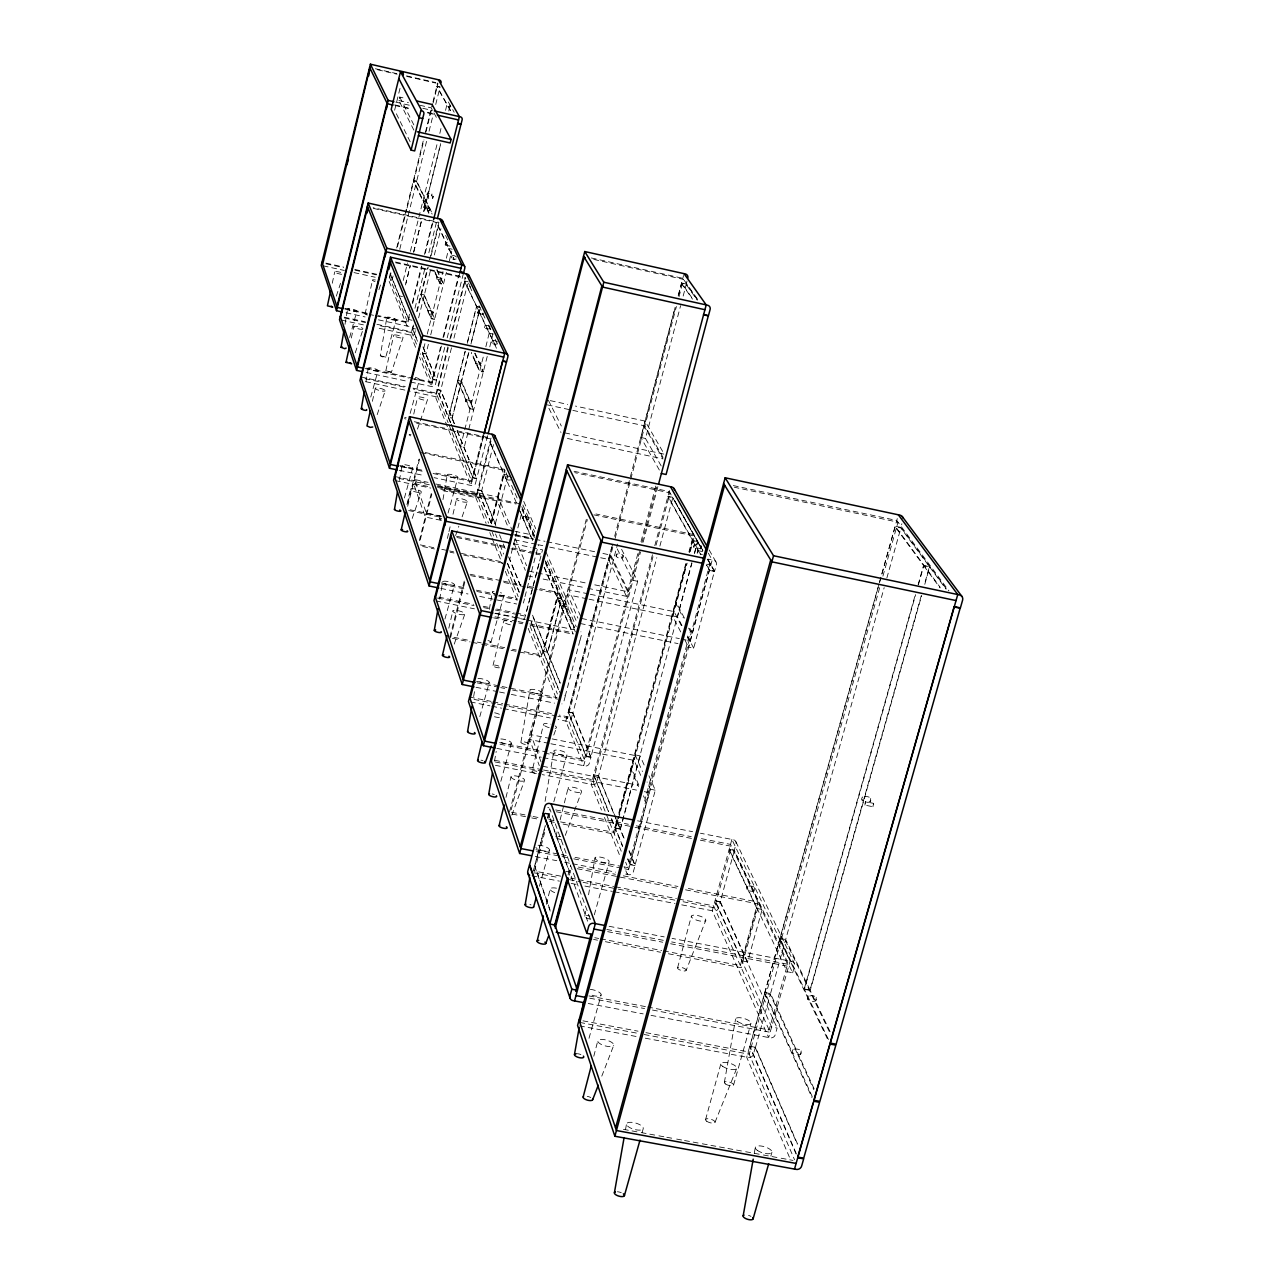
<?xml version="1.0" encoding="UTF-8"?>
<svg xmlns="http://www.w3.org/2000/svg" width="1284" height="1284" viewBox="0 0 1284 1284"><rect width="100%" height="100%" fill="white"/><g stroke="black" fill="none" stroke-linecap="round" stroke-linejoin="round"><path stroke-width="0.75" stroke-dasharray="5 3.75" d="M423.864 207.398L424.298 205.665L428.84 206.676L428.728 207.783L423.913 207.494L424.33 205.681M344.995 324.354L347.611 309.059M391.379 372.296L385.826 370.771L391.379 372.296L403.032 337.74A4.847 1.011 14 0 0 396.724 335.076A4.847 1.011 14 0 0 395.376 336.552A4.847 1.011 14 0 0 403.032 337.74M365.924 381.813L368.251 368.331M396.018 319.86A4.767 0.979 14 0 1 388.49 318.689A4.767 0.979 14 0 1 389.822 317.276A4.767 0.979 14 0 1 396.018 319.86L385.778 357.113L382.568 356.872L380.273 355.748L386.821 317.597M399.436 480.457L402.085 465.081M441.536 520.1A3.306 0.819 14.2 0 1 439.626 518.848L440.332 514.916M442.98 499.572L447.297 474.631M439.674 599.179L442.707 581.684M473.636 696.602L474.647 690.792M489.332 609.386L492.366 591.924M494.517 761.139L496.202 751.397M520.935 742.104L530.019 689.973M545.074 801.344L553.885 750.835M584.798 916.182L586.162 908.414M588.553 894.788L595.022 857.824M701.385 547.08L700.695 548.83L693.601 546.904L694.323 544.512L701.401 546.182M625.501 1129.695L626.544 1123.789M724.369 1082.38L735.604 1018.918M754.254 1153.289L755.297 1147.414M385.778 357.113L380.273 355.748M367.288 315.062L365.089 314.018L367.513 313.954M332.267 283.234L334.691 271.951M351.334 338.013L353.838 326.521M365.089 314.018L372.52 279.992A4.59 0.915 14 0 1 375.393 279.96M372.392 401.314L375.297 388.153M385.826 370.771L393.723 335.172M413.753 414.09L417.557 397.221M406.948 504.612L410.463 489.108M448.517 533.566L447.169 539.36A3.354 0.851 14.3 0 1 447.859 539.119M448.967 531.64L450.748 523.92M452.995 514.258L456.59 498.802M448.806 628.197L452.867 610.863M493.04 665.433L503.633 621.279A6.195 1.669 14.6 0 1 511.947 621.938M506.008 797.348L511.08 776.579M394.621 110.215L400.335 87.039M413.849 130.117L398.891 100.489L399.741 97.086L405.439 98.386M536.343 773.658A3.996 1.204 14.9 0 1 532.009 771.219L543.613 724.128A6.693 1.942 14.8 0 1 550.884 724.16M409.323 317.004L407.06 326.072L388.683 280.201L390.898 271.245M396.692 247.956L423.656 139.266M425.389 132.445L432.515 103.731M432.997 101.805L437.619 82.978M389.758 277.809L391.203 271.983M397.462 246.721L406.627 209.822M407.108 207.88L423.977 139.892M425.919 132.124L432.66 104.935M433.141 102.993L437.956 83.572M393.097 275.964L392.423 278.644A2.375 2.311 -20.9 0 1 389.566 280.393L388.683 280.201M399.757 249.289L416.578 181.574L413.384 180.851L428.808 213.369M431.424 211.812L416.706 181.044L426.689 140.839M429.065 131.257L433.35 114.035M435.725 104.453L440.011 87.232L436.801 86.493L450.861 111.499M403.208 280.506L407.493 262.947M410.382 251.327L422.918 200.962L426.256 201.813L423.832 211.491M423.11 200.545L437.379 142.893M439.834 133.408L441.198 127.533M445.564 110.376L446.928 104.518L450.219 105.272L448.838 111.13M405.439 284.968L410.27 265.595L405.985 283.154M413.657 252.049L421.858 219.131M423.784 211.378L426.192 201.7M423.062 200.432L426.384 201.267L440.669 143.631M448.79 111.034L450.219 105.272M413.705 252.178L421.906 219.243M426.384 201.267L440.717 143.744M409.484 314.275L407.558 321.995L378.17 315.591M412.373 302.687L421.537 266.013M424.426 254.425L432.628 221.618M412.613 303.666L421.874 266.767M425.245 253.253L432.981 222.148L436.319 222.902L428.07 255.885M414.973 308.272L425.164 267.521M412.95 326.056L410.687 335.124L415.839 347.964M416.642 311.514L427.54 267.923M429.562 259.866L438.903 222.325L373.163 207.703M413.769 324.964L411.843 332.652L377.175 325.109M417.139 311.498L428.198 267.281M431.087 255.741L438.775 224.989M415.358 330.662L414.652 333.471A2.504 2.424 -21.4 0 1 411.618 335.333L376.052 327.597M418.6 317.854L424.218 295.448L420.847 294.71L431.119 318.753L434.57 319.507L424.218 295.448M424.346 294.903L420.975 294.164L431.263 318.191L434.714 318.946L424.346 294.903L430.91 268.661M434.345 254.97L440.942 228.632M444.762 347.418L436.56 379.952L433.045 379.181L422.516 353.212L424.956 343.518M427.283 334.033L442.964 271.55M446.367 258.212L448.758 248.454L452.225 249.224M422.516 353.212L425.967 353.951L428.391 344.256M430.734 334.787L446.415 272.32M449.336 260.925L451.743 251.15M555.892 836.783L557.77 829.255M560.129 819.85L568.138 787.894M546.342 904.321L550.226 888.865A7.543 2.456 15.1 0 1 556.518 888.191M440.572 347.145L431.761 382.102L414.539 378.395M443.012 337.435L458.677 275.274M441.439 346.07L431.263 386.452L419.499 357.129M443.638 337.098L460.041 272.048M423.142 347.483L436.528 380.305L435.42 384.719A2.632 2.536 -21.7 0 1 432.243 386.661L410.19 381.926M447.185 337.853L463.572 272.818M407.766 503.248L418.873 459.239M407.67 506.313L419.756 458.42M447.891 346.857L435.34 396.628L470.923 485.432L483.635 435.677M449.882 339.297L465.402 277.44M448.276 347.739L436.576 394.06L413.368 389.068M450.7 338.093L465.322 280.201M451.503 347.787L439.529 394.878A2.664 2.568 -21.7 0 1 436.319 396.836L412.132 391.636M453.942 338.141L467.585 284.085M465.177 351.174L448.453 417.22L452.161 418.167L461.389 381.797L457.73 381.011L448.517 417.38M467.649 341.448L476.508 306.475L480.168 307.293L470.811 344.192M468.837 352.378L461.534 381.204L473.732 409.5L469.976 408.697L457.874 380.417L465.177 351.591M467.28 343.293L476.573 306.635L480.232 307.438M419.322 540.66L431.857 491.194M420.221 539.97L431.793 494.26M452.096 418.006L468.837 351.96M470.939 344.096L479.751 309.364M460.41 446.752L483.907 354.4M485.866 346.696L489.22 333.07L492.976 333.904L489.621 347.515M487.23 356.438L464.15 447.538L460.346 446.575M483.185 434.65L471.437 480.601L432.692 472.432M487.631 435.677L476.717 478.338L472.881 477.536L483.779 434.843M457.168 430.91L476.685 478.739L475.449 483.538A2.873 2.745 -22.1 0 1 471.982 485.657L434.088 477.664M491.002 438.085L475.786 497.566L486.106 523.358M490.969 441.054L477.199 494.886L437.988 486.62M491.066 522.957L477.712 489.99L481.596 490.809L480.36 495.656A2.905 2.777 -22.2 0 1 476.862 497.791L440.524 490.151M481.725 490.584L477.841 489.766L491.323 523.086L495.319 523.92L481.725 490.584L493.875 443.124M464.23 581.09L450.01 636.511L469.543 640.491M450.491 637.907L465.225 580.529M490.905 522.684L504.612 469.35L424.699 452.401M491.323 523.086L503.858 474.358L489.99 442.29M491.371 523.84L505.093 470.458M495.319 523.92L507.854 475.208M524.498 598.826L523.583 602.324A3.162 3.001 -22.5 0 1 523.278 603.063M524.995 596.627L538.365 545.202M526.777 610.606L539.312 562.472M544.159 567.496L557.24 597.702L543.325 651.437L560.097 692.846M545.379 561.285L561.654 598.617L547.626 652.095L532.555 615.18M593.786 1056.234L597.83 1040.698M560.225 682.96L547.722 652.336L561.75 598.842L557.336 597.927L573.001 634.119M509.539 811.873L587.125 516.184M511.16 809.803L587.334 519.587M579.903 640.491L565.361 695.559L560.819 694.644M565.313 696.056L563.837 701.674A3.419 3.21 -22.7 0 1 561.894 703.921M580.047 640.234L581.54 634.585A3.419 3.226 -24 0 0 580.914 631.792M611.746 547.161L565.827 721.11L583.706 765.697L640.539 551.895M614.651 536.279L675.127 307.406M678.193 295.769L683.537 275.514M621.616 549.311L637.667 581.315L590.913 756.982L586.178 756.035L568.314 711.978L612.917 543.164M659.35 470.04L640.844 437.475L675.432 306.555M678.482 294.999L681.531 283.443L686.218 284.486L697.26 300.183M612.773 547.369L567.624 718.221L557.866 716.263M615.132 538.445L676.427 306.475M678.979 296.797L683.586 279.398L592.004 259.031M543.164 757.608L585.023 765.954A3.563 3.338 -22.9 0 0 589.308 763.338L590.865 757.496L586.13 756.549L568.17 712.219L572.76 713.15L571.252 718.831A3.451 3.242 -22.8 0 1 567.095 721.367L558.026 719.538M590.913 756.982L572.905 712.909L617.556 544.127M661.18 465.915L645.499 438.47L680.616 305.656M683.168 296.042L686.218 284.486M697.372 299.798L686.25 284.005L687.036 281.036M543.164 813.318L548.38 814.345L547.369 818.133L549.761 808.76L590.431 919.617M534.497 870.905L545.459 829.48M548.445 818.165L550.451 810.637M587.719 588.297L626.496 596.338L638.469 551.285M641.021 541.655L655.851 485.85M639.528 551.51L584.252 759.486L548.862 752.408M641.872 542.715L656.927 486.074M643.123 542.201L658.05 486.01M652.465 554.736L591.17 784.331L601.506 810.076M654.792 545.684L669.478 490.568M568.074 875.014L570.594 865.56M593.096 781.41L653.492 554.865M656.076 545.186L670.007 492.912L574.734 472.656M569.326 875.142L571.332 867.583M608.456 811.649L593.641 775.087L598.424 776.034L596.851 781.94A3.611 3.371 -22.9 0 1 592.502 784.588L542.313 774.621M611.601 818.759L615.309 827.907L620.284 828.886L598.585 775.793L656.798 557.673M659.88 546.101L672.768 497.839L667.905 496.812L692.493 540.516L689.396 552.088M677.567 967.879L691.37 916.166M616.737 820.733L613.624 832.337L560.594 821.904M618.808 812.997L685.8 563.564M688.914 551.959L693.585 534.561L595.937 513.969M615.309 827.907L618.423 816.335M618.936 814.409L686.282 563.66M622.708 846.156L615.437 828.212L617.508 820.492M619.578 812.772L635.131 754.864L640.122 755.875L644.905 766.708M680.729 631.937L672.463 615.887L686.426 563.885M689.54 552.329L692.638 540.773L697.661 541.832L702.589 550.531M617.989 820.604L614.346 834.151L561.269 823.718M618.519 818.662L687.149 563.146M690.262 551.526L694.435 536.038L590.801 514.194M620.284 828.886L691.819 562.793M694.419 553.147L697.517 541.575L672.768 497.839M624.072 838.163L620.397 829.191L640.122 755.875M681.981 625.613L677.471 616.914L691.964 563.002M694.564 553.388L697.661 541.832M688.625 628.101L690.391 631.487L644.664 800.943L645.804 801.168L643.477 795.807M648.918 775.745L655.305 790.19L635.066 865.095L629.995 864.1L650.218 789.178L647.04 781.956M707.516 559.246L714.418 571.444L693.681 648.195L688.561 647.136L709.282 570.369L706.344 565.137M629.048 851.035L635.018 865.657L633.333 871.9A3.836 3.547 -23.1 0 1 628.711 874.709L623.398 873.666M706.569 564.928L709.474 570.064L714.61 571.155L716.36 564.703A3.9 3.675 -29.2 0 0 713.631 560.273L708.303 559.15M349.649 337.451L356.824 311.338A4.783 0.979 13.9 0 0 350.66 308.754A4.783 0.979 13.9 0 0 349.248 310.134A4.783 0.979 13.9 0 0 356.824 311.338M705.574 1119.568L720.886 1063.714M370.755 397.045L377.994 370.723A5.056 1.107 14 0 0 371.445 367.914A5.056 1.107 14 0 0 369.985 369.519A5.056 1.107 14 0 0 377.994 370.723M410.158 413.432L419.467 379.647A5.056 1.107 14.1 0 0 414.138 377.079M404.428 497.967L412.678 468.018A5.521 1.316 14.1 0 0 405.487 464.824A5.521 1.316 14.1 0 0 403.978 466.798A5.521 1.316 14.1 0 0 412.678 468.018M448.068 513.054L457.874 477.568A5.505 1.316 14.2 0 0 450.636 474.374A5.505 1.316 14.2 0 0 449.223 476.348A5.505 1.316 14.2 0 0 457.874 477.568M444.954 619.016L454.359 584.942M651.02 1015.355L770.191 1037.825A4.173 3.82 -24.8 0 0 775.231 1034.776L777.125 1028.035L771.62 1026.991L714.963 900.935L720.083 901.914L718.35 908.205A3.868 3.579 -24.7 0 1 713.679 911.046L676.989 903.936M747.561 961.973L720.26 901.673L734.255 850.923L729.135 849.928L756.838 908.462L742.264 960.962L747.561 961.973L762.15 909.489L734.255 850.923M734.288 850.361L729.168 849.35L787.124 971.731L792.645 972.774L734.288 850.361L736.037 844.021A3.884 3.595 -25.8 0 0 733.324 839.72L700.454 833.236M482.961 312.879L482.8 314.403L483.121 313.617M490.921 642.385L504.002 595.182A6.067 1.589 14.5 0 0 500.487 592.614M479.815 716.616L489.22 682.703M500.824 781.33L511.353 743.42M528.462 744.238A3.916 1.156 14.8 0 0 523.262 741.735A3.916 1.156 14.8 0 0 522.379 743.564A3.916 1.156 14.8 0 0 528.462 744.238L542.57 693.504A6.532 1.846 14.7 0 0 533.871 689.396A6.532 1.846 14.7 0 0 532.427 692.317A6.532 1.846 14.7 0 0 542.57 693.504M553.821 801.778L566.982 754.527A6.821 2.006 14.9 0 0 557.882 750.161A6.821 2.006 14.9 0 0 556.437 753.371A6.821 2.006 14.9 0 0 566.982 754.527M539.408 886.233L549.456 850.185M594.299 914.818L609.114 861.837A7.319 2.311 15.3 0 0 599.259 856.958A7.319 2.311 15.3 0 0 597.83 860.713A7.319 2.311 15.3 0 0 609.114 861.837M589.003 1038.307L601.121 994.988M878.994 584.027L746.694 1057.214L790.591 1159.917M879.524 582.101L897.275 518.592M796.192 1153.449L749.904 1046.251L764.67 993.415L770.288 994.474L813.847 1089.731M812.242 1096.6L764.927 992.516L779.789 939.342L785.407 940.434L829.769 1032.513M921.302 595.551L810.011 990.044L804.233 988.937L780.046 938.444L878.994 584.493M879.54 582.567L895.141 526.777L900.854 527.997L929.439 566.693L924.56 584.011M879.668 587.719L749.214 1054.228L640.876 1033.893M882.911 576.147L897.997 522.187L734.368 487.246M796.144 1154.123L749.696 1046.508L755.281 1047.551L753.371 1054.389A4.237 3.868 -24.2 0 1 748.251 1057.502L644.44 1038.034M797.38 1143.627L755.49 1047.311L770.288 994.474M814.104 1088.784L770.528 993.575L785.407 940.434M810.011 990.044L785.664 939.519L884.178 587.623M886.859 578.009L900.854 527.997M946.115 588.57L900.886 527.387L901.898 523.76M642.161 1132.44L643.236 1128.62A8.683 3.242 16 0 0 631.487 1122.312A8.683 3.242 16 0 0 629.93 1127.705A8.683 3.242 16 0 0 643.236 1128.62M733.581 1085.028L750.979 1023.316M792.645 972.774L794.539 966.001A4.189 3.852 -25.8 0 0 791.634 961.395L672.062 938.395M804.233 988.937L914.866 596.241M918.124 584.685L923.549 565.442L895.141 526.777M828.437 1039.478L804.41 989.322L915.636 594.62M918.349 584.99L923.774 565.746L929.664 566.982L946.083 589.196M830.074 1031.646L810.204 990.429L921.527 595.856M924.785 584.316L929.664 566.982M770.865 1156.017L771.941 1152.213M336.328 296.123L340.549 283.299M355.267 352.795L362.537 330.903M378.892 289.719L381.332 282.416A4.59 0.915 14 0 1 380.353 282.624M377.191 414.62L385.184 390.882A5.152 1.156 14 0 0 378.507 388.009A5.152 1.156 14 0 0 377.031 389.678A5.152 1.156 14 0 0 385.184 390.882M417.477 429.065L427.428 399.95A5.152 1.14 14.1 0 0 420.719 397.061A5.152 1.14 14.1 0 0 419.338 398.746A5.152 1.14 14.1 0 0 427.428 399.95M412.212 518.431L421.264 492.109A5.634 1.38 14.1 0 0 413.929 488.835A5.634 1.38 14.1 0 0 412.405 490.889A5.634 1.38 14.1 0 0 421.264 492.109M455.579 535.54L458.853 526.167M462.128 516.794L467.376 501.803A5.617 1.364 14.3 0 0 459.993 498.513A5.617 1.364 14.3 0 0 458.565 500.599A5.617 1.364 14.3 0 0 467.376 501.803M454.231 644.103L464.792 614.201A6.211 1.669 14.4 0 0 456.639 610.414A6.211 1.669 14.4 0 0 455.066 612.982A6.211 1.669 14.4 0 0 464.792 614.201M511.818 815.131L524.546 780.399A6.998 2.119 14.8 0 0 515.253 775.857A6.998 2.119 14.8 0 0 513.648 779.227A6.998 2.119 14.8 0 0 524.546 780.399M553.789 735.058L556.47 727.755M565.265 835.403L581.572 791.698A6.998 2.119 15 0 0 572.215 787.14A6.998 2.119 15 0 0 570.77 790.543A6.998 2.119 15 0 0 581.572 791.698M601.795 1076.136L613.752 1045.272A8.282 2.953 15.7 0 0 602.597 1039.414A8.282 2.953 15.7 0 0 601.008 1044.293A8.282 2.953 15.7 0 0 613.752 1045.272M686.186 970.335A4.478 1.509 15.9 0 0 680.087 967.237A4.478 1.509 15.9 0 0 679.364 969.741A4.478 1.509 15.9 0 0 686.186 970.335L705.815 920.291A7.511 2.424 15.8 0 0 695.559 915.187A7.511 2.424 15.8 0 0 694.403 919.232A7.511 2.424 15.8 0 0 705.815 920.291M429.899 209.035L425.405 207.992L425.02 209.18L429.562 210.833L429.979 209.019L429.562 210.833M433.157 196.291L432.74 198.105L433.157 196.291L427.026 194.703L427.46 192.953L432.002 193.98L431.617 195.81L432.002 193.98M715.028 1122.296L736.759 1068.272M465.867 401.587L466.22 399.677L465.755 401.732L470.891 402.839L471.324 400.752L470.891 402.839M511.562 477.6C504.516 472.624 502.638 481.564 511.096 479.847M427.123 194.751L427.508 193.065M428.23 197.046C429.899 191.765 424.843 201.395 432.708 198.089M428.84 206.676L428.455 208.506M445.676 243.174C444.633 248.55 444.986 239.001 450.379 244.201M437.074 277.151L436.721 279.029L441.455 280.056L441.857 278.837L437.122 277.103L436.769 278.981M456.574 257.057C450.78 252.113 448.822 261.101 456.173 259.015M451.406 257.907L451.808 256.03M433.366 311.996C425.148 306.86 428.021 317.469 433.27 313.168C433.815 311.017 432.692 312.847 432.965 313.906M490.151 326.73C483.619 322.075 481.853 330.373 489.718 328.816M480.89 362.987L480.505 365.025L480.938 362.939L475.802 361.831L475.353 363.147L480.505 365.025M471.212 400.897L466.22 399.677M505.623 478.643L506.073 476.476M522.893 518.592L523.326 516.296L522.829 518.624L528.559 519.827L529.04 517.5L528.559 519.827M559.663 600.27C556.662 603.769 565.971 606.401 565.891 602.501C565.746 599.451 558.604 598.681 559.23 602.742M565.859 601.506L565.329 604.01M561.638 608.118L562.007 605.663L561.557 608.135L567.688 609.402L568.218 606.899L567.688 609.402M616.657 553.966C613.463 557.641 623.318 560.434 623.238 556.309C622.981 553.083 615.582 552.313 616.192 556.566M623.173 555.282L622.644 557.914M693.825 547.321L694.403 544.577M697.212 553.372L697.79 550.595L697.052 553.34L702.364 554.495M425.02 209.822L425.405 207.992M746.79 889.186C747.962 888.335 747.224 884.243 746.582 887.918C752.408 896.938 761.412 884.564 747.304 886.201M864.918 805.084L865.48 801.746L864.79 805.1L872.911 806.737L873.714 805.212L873.601 803.367L865.48 801.746M873.601 803.367L872.911 806.737M441.857 278.147L441.455 280.056M428.23 312.879L428.631 310.953M478.146 311.242C477.006 316.458 478.194 307.518 481.532 311.98M484.566 327.693L484.999 325.606M497.47 341.913C490.793 337.403 489.06 345.476 497.036 344.032M491.804 342.892L492.302 340.902M475.369 363.918L475.85 361.96M701.289 545.973L700.695 548.83M409.323 434.586L410.992 434.602M862.736 796.931C858.21 800.446 869.364 804.715 870.729 800.718C872.494 795.711 861.628 794.86 861.949 800.189M870.729 798.455L870.054 801.81M754.543 887.613L753.933 890.598M808.278 995.983C803.928 1000.076 815.709 1003.895 816.399 999.417C817.106 994.619 807.042 994.185 807.604 999.321M816.319 997.524L815.629 1000.846M793.191 1049.445C788.874 1053.522 800.574 1057.326 801.296 1052.88C802.019 1048.065 791.955 1047.68 792.517 1052.768M801.216 1050.954L800.542 1054.276M404.685 417.348L406.193 417.669M623.43 1129.342L639.207 1132.231M641.181 1132.584L656.943 1135.473M658.917 1135.842L664.839 1136.918M666.813 1137.287L674.694 1138.731M676.668 1139.085L682.59 1140.176M684.549 1140.529L700.326 1143.418M702.3 1143.787L725.958 1148.121M727.932 1148.49L743.709 1151.379M745.683 1151.732L761.46 1154.621M763.418 1154.99L779.195 1157.879M781.17 1158.232L792.998 1160.399M579.822 1022.433L638.902 1033.524M579.533 1025.868L636.575 1036.557M588.907 995.919L645.708 1006.656M647.682 1007.025L769.116 1029.977L787.557 964.204L671.66 941.926M589.709 998.198L644.616 1008.566M652.465 1010.043L770.143 1032.272L713.615 905.846L678.337 899.009M588.265 1003.51L643.172 1013.879M749.904 1046.251L755.49 1047.311M582.968 1020.828L638.036 1031.18M645.9 1032.657L748.187 1051.853L794.539 1159.773M804.41 989.322L810.204 990.429M764.927 992.516L770.528 993.575M609.097 926.294L664.181 936.887M606.834 929.472L663.796 940.418M607.653 931.654L662.721 942.231M670.585 943.74L788.617 966.419L730.532 844.39L699.09 838.195M594.781 937.705L598.713 938.46M600.687 938.829L661.661 950.513M663.619 950.898L740.322 965.6L757.977 902.058L685.752 887.982M593.577 939.423L597.509 940.177M605.39 941.686L660.538 952.246M668.418 953.755L741.285 967.719L758.956 904.096L684.693 889.651M577.206 868.722L618.246 876.715M620.204 877.1L682.735 889.266M565.811 871.322L569.406 872.013L548.38 814.345M756.838 908.462L762.15 909.489M720.26 901.673L715.156 900.678L742.264 960.962M560.771 876.169L533.325 870.841L545.283 825.692L534.802 865.625L550.788 912.073M570.561 878.079L576.436 879.219M578.394 879.604L613.672 886.441M615.63 886.827L676.379 898.623M534 872.799L559.503 877.742M569.31 879.652L581.074 881.931M583.048 882.317L616.4 888.785M618.358 889.17L675.256 900.212M683.104 901.737L714.498 907.82L731.447 846.3L697.998 839.704M532.009 875.816L559.439 881.129M571.203 883.408L577.078 884.548M584.91 886.072L612.34 891.401M614.298 891.77L675.031 903.551M780.046 938.444L785.664 939.519M635.018 865.657L629.946 864.678L627.716 859.189M535.926 849.703L559.407 854.293M561.349 854.679L567.223 855.818M575.055 857.343L621.986 866.507M623.944 866.893L627.86 867.647L709.956 563.467L706.056 562.649M536.584 851.597L560.081 856.187M562.039 856.572L571.829 858.482M573.788 858.852L622.756 868.401M624.714 868.786L628.63 869.557L625.661 862.222M535.284 856.508L556.823 860.697M564.655 862.222L570.529 863.378M572.487 863.747L615.566 872.141M578.41 867.085L615.485 874.308M623.302 875.832L677.952 886.474M637.554 820.813L692.59 831.679M555.651 809.931L628.357 824.248M636.222 825.805L691.241 836.654M556.341 811.793L633.076 826.912M635.034 827.313L696.024 839.319M544.962 813.077L548.428 813.767L587.623 921.19M615.437 828.212L620.397 829.191M511.497 812.258L531.143 816.11M533.101 816.496L538.991 817.651M548.814 819.593L558.636 821.519M512.107 814.056L529.811 817.539M531.769 817.924L539.633 819.465M549.472 821.391L559.294 823.333M499.701 742.601L546.888 752.023M499.974 744.174L542.442 752.649M544.368 753.034L584.91 761.123L566.998 716.665L559.198 715.092M496.844 748.379L541.238 757.223M598.585 775.793L593.802 774.83L608.632 811.44M542.667 766.259L637.827 785.198M650.218 789.178L655.305 790.19M494.677 760.272L541.575 769.597M543.533 769.999L592.406 779.709L621.231 851.212M495.239 761.958L636.511 790.109M644.279 791.666L648.163 792.437L646.606 788.874M495.415 765.312L540.355 774.236M469.607 697.052L491.034 701.369M492.976 701.754L502.718 703.712M504.66 704.113L551.414 713.535M474.021 699.379L495.48 703.696M497.422 704.081L507.18 706.056M509.122 706.441L555.924 715.862M470.393 701.899L489.878 705.831M491.82 706.216L501.562 708.174M503.505 708.575L550.242 717.965M550.258 738.525L530.886 734.657L541.976 764.397M552.184 738.91L635.452 755.602M548.974 743.372L529.618 739.504L539.296 765.617M550.916 743.757L634.152 760.417L641.936 778.2M476.605 681.355L500.15 686.121M502.124 686.523L557.047 697.629M477.134 682.863L498.738 687.229M500.696 687.63L504.628 688.417M512.493 690.006L557.657 699.138M475.995 687.277L497.598 691.627M499.556 692.028L509.379 694.018M511.337 694.403L554.544 703.134M568.314 711.978L572.905 712.909M547.722 652.336L543.228 651.197L531.271 621.681M477.343 642.08L481.259 642.883M483.201 643.284L504.676 647.666M512.493 649.255L516.393 650.041M524.209 651.646L541.784 655.225L558.203 592.486L538.638 588.425M452.449 638.308L470.04 641.904M471.998 642.305L479.815 643.894M481.757 644.295L503.264 648.677M511.08 650.266L542.346 656.654L558.797 593.85L539.2 589.789M557.24 597.702L561.654 598.617M690.391 631.487L691.53 631.728L688.866 626.64M562.135 605.695L568.218 606.899M441.375 582.968L466.638 588.168M476.364 590.175L497.743 594.588M499.685 594.99L517.195 598.601M441.824 584.252L467.119 589.468M476.846 591.475L496.298 595.487M498.256 595.888L517.709 599.901M440.765 588.377L468.002 593.978M479.686 596.386L516.649 604.01M581.62 618.471L679.348 638.613M681.306 639.015L689.123 640.62L687.357 637.217M580.288 623.51L678 643.605M438.903 597.156L473.571 604.299M483.201 606.273L488.979 607.46M496.683 609.049L514.017 612.612M515.943 612.998L525.573 614.988M437.443 598.087L474.053 605.615M483.699 607.605L493.345 609.579M495.271 609.98L518.399 614.731M520.325 615.132L524.177 615.919M435.918 600.928L474.438 608.841M495.608 613.19L512.942 616.753M514.868 617.155L524.482 619.129L542.538 549.809L532.876 547.803M494.805 613.399L525.702 619.755M527.628 620.14L573.964 629.658M495.046 616.802L516.248 621.167M518.19 621.552L527.82 623.543M529.746 623.928L572.166 632.643M493.666 617.845L511.032 621.408M518.752 622.997L522.62 623.783M530.34 625.372L572.792 634.087M456.96 537.531L509.154 548.412M511.08 548.814L534.272 553.661M536.214 554.062L540.082 554.865M637.667 581.315L632.9 580.32L616.079 546.567M420.301 544.881L433.992 547.722M441.808 549.343L447.683 550.563M449.625 550.964L453.541 551.783M461.357 553.404L502.413 561.943M422.677 546.502L434.425 548.942M450.074 552.2L453.99 553.003M463.765 555.041L502.911 563.178M528.831 571.155L587.013 583.241M594.765 584.846L628.791 591.908L610.735 555.089L597.927 552.409M527.628 575.826L535.38 577.447M543.132 579.052L585.777 587.895M588.377 593.866L568.892 589.837L580.817 616.689M590.335 594.283L674.116 611.633L682.061 626.977M672.463 615.887L677.471 616.914M470.104 574.253L501.434 580.737M503.392 581.138L521.015 584.782M528.847 586.403L536.68 588.024M587.077 598.793L567.592 594.765L577.912 618.118M589.035 599.195L672.8 616.545M470.618 575.601L496.089 580.866M503.922 582.487L525.477 586.948M527.451 587.35L537.242 589.388M697.79 550.595L704.707 552.008M523.326 516.296L529.04 517.5M706.938 564.206L710.838 565.024L707.933 559.888M709.282 570.369L714.418 571.444M514.948 531.319L534.465 535.412M441.985 516.296L426.32 513.006L414.443 479.494L428.086 482.367M410.206 509.796L441.311 516.312M408.649 510.551L441.744 517.468M515.301 534.625L532.844 538.301M513.568 534.754L533.197 538.863M535.155 539.28L544.962 541.318M546.92 541.736L595.969 551.992M515.831 535.861L533.39 539.537M440.958 520.309L425.309 517.035L413.448 483.41L430.991 487.101M514.354 539.729L535.942 544.223M537.9 544.641L547.706 546.695M549.664 547.096L598.697 557.352M600.655 557.754L608.504 559.391L626.496 596.338M513.568 543.774L530.95 547.401M456.494 536.263L504.772 546.342M512.493 547.947L533.727 552.377M535.653 552.778L541.447 553.982M421.2 452.674L503.151 470.056M503.858 474.358L506.522 474.919M923.549 565.442L929.439 566.693M476.685 478.739L472.833 477.937L451.246 424.603M399.757 465.466L423.014 470.377M400.127 466.541L423.399 471.453M433.093 473.491L471.87 481.693L448.838 424.506M399.18 470.297L424.394 475.61M435.87 484.004L498.24 497.149L511.706 529.265M394.477 476.444L427.781 483.458M437.571 485.529L476.749 493.778L488.578 523.166M437.218 486.299L519.538 503.649M398.762 478.354L430.14 484.967M692.493 540.516L697.517 541.575M437.651 487.471L516.136 503.986M440.733 489.156L497.229 501.049L507.694 526.103M395.488 480.665L430.734 488.081M733.324 485.593L896.746 520.485L948.924 590.961M414.283 421.714L489.092 437.667M416.594 423.158L491.467 439.128M900.886 527.387L895.157 526.167L940.129 587.302M574.06 471.292L669.221 491.515L703.086 551.35M436.528 380.305L432.997 379.55L421.938 352.217M547.177 404.845L644.873 425.887L663.122 457.473M366.694 368.091L412.629 377.978M365.073 368.572L409.147 378.058M411.057 378.459L432.13 383.001L420.349 353.758M366.133 372.44L408.28 381.508M360.804 376.934L405.279 386.5M413.015 388.153L436.207 393.145L448.1 422.661M640.844 437.475L645.499 438.47M364.993 378.684L405.616 387.415M365.747 381.685L410.206 391.235M564.783 432.868L664.277 454.199L645.049 421.072L575.441 406.065M567.448 438.454L663.009 458.918L643.83 425.662M341.416 320.085L364.512 325.093M422.484 353.132L425.935 353.886M457.874 380.417L461.534 381.204M550.29 400.64L567.705 404.396M399.292 295.882L402.55 296.588M477.712 313.296L482.8 314.403M489.284 333.23L493.056 334.049M412.036 320.246L408.697 319.523L390.24 273.941M344.85 308.337L368.364 313.457M344.915 309.091L373.532 315.318M375.442 315.736L407.879 322.798L389.453 277.071M346.022 312.782L365.089 316.939M378.443 319.844L407.991 326.264A2.488 2.407 -21.3 0 0 410.992 324.435M415.807 329.057L412.437 328.319L417.461 340.725M344.16 317.18L365.33 321.786M376.87 324.29L411.522 331.834L417.412 346.455M344.433 317.999L365.619 322.605M395.456 262.016L463.46 277.007M395.793 262.835L465.803 278.259M468.098 281.758L464.519 280.955L496.796 348.462M325.863 263.108L343.197 266.911M354.769 269.447L377.897 274.535M326.104 263.83L343.47 267.634M355.042 270.186L376.26 274.84M323.167 265.82L344.353 270.475M353.999 272.593L375.201 277.232M591.33 257.956L682.799 278.307L698.287 300.296M686.25 284.005L681.579 282.978L692.606 298.739M445.243 245.067L449.978 246.127M416.706 181.044L413.512 180.322L428.952 212.823M373.451 208.425L437.314 222.63M398.891 100.489L408.392 102.656M419.804 105.24L431.199 107.84L436.897 118.385M395.857 102.158L409.339 105.224M422.805 108.289L432.435 110.472M394.718 104.871L410.094 108.37M427.411 112.302L433.173 113.618M395.039 105.513L410.431 109.012M427.749 112.96L435.453 114.709M375.426 68.742L396.804 73.637M406.53 75.868L435.677 82.529M377.673 69.769L397.109 74.231M406.835 76.446L436.014 83.123M440.043 86.911L436.833 86.172L452.016 113.169M406.001 419.033L404.492 418.616M410.8 435.902L409.066 434.907M923.774 565.746L940.081 587.928M681.531 283.443L692.509 299.14M709.137 549.953L715.958 561.894M708.319 553.163L712.203 559.968L627.314 874.436L624.361 867.085M702.942 550.547L672.8 497.325L667.953 496.298L700.775 554.624M707.805 559.134L714.61 571.155M448.357 101.998L454.167 112.254M692.638 540.773L700.47 554.704M684.436 618.166L676.459 602.918L675.352 602.694L683.313 617.941M687.373 636.029L693.681 648.195M684.982 640.186L688.561 647.136M399.741 97.086L413.833 124.869M548.364 400.223L561.333 425.999M548.894 408.296L560.964 432.451M396.371 113.762L410.318 142.075M609.707 554.865L627.732 591.699M445.564 235.405L448.068 240.59M470.666 287.552L468.066 282.159L464.503 281.373L496.796 348.927M488.722 325.077L491.274 330.373M469.655 286.284L472.223 291.596M479.028 305.752L484.983 318.143M488.385 325.221L490.937 330.534M495.207 339.393L497.759 344.69M735.876 841.694L794.379 963.498M779.789 939.342L828.164 1040.409M438.069 225.663L454.199 259.384M438.021 226L453.974 259.384M416.578 181.574L432.13 214.107M437.009 269.56L443.526 283.86L440.059 283.106L433.607 268.805M475.096 353.212L483.41 371.477L479.654 370.659L471.405 352.41M436.865 270.122L443.381 284.438L439.931 283.668L433.462 269.367M474.679 353.244L483.249 372.087L479.494 371.269L471.26 353.02M764.67 993.415L812.002 1097.611M720.083 901.914L777.125 1028.035M523.744 501.418L535.717 528.655M545.877 551.751L576.532 621.488M635.131 754.864L642.465 771.556M522.925 504.997L534.834 532.186M547.353 560.803L576.227 626.785M521.786 506.618L534.529 535.829M545.427 560.851L574.542 627.603M534.449 536.198L522.684 509.218L509.732 559.246L521.352 587.735M561.75 598.842L574.365 627.812M506.04 472.64L508.416 478.097M511.594 485.384L517.131 498.112M521.882 509.026L534.545 538.124M545.459 563.178L575.858 633.044M755.281 1047.551L797.316 1144.269M490.023 441.889L516.89 503.938M520.052 511.225L532.683 540.436M544.272 567.175L573.146 633.895M638.822 785.07L631.856 768.988L630.749 768.763L638.485 786.643M518.576 508.352L532.571 540.724M461.389 381.797L473.571 410.11L469.816 409.307L457.73 381.011M515.109 538.397L526.552 565.698M513.921 542.971L525.333 570.353M629.192 850.73L635.066 865.095M572.76 713.15L590.865 757.496M598.424 776.034L624.57 840.057M423.03 346.792L436.56 379.952M454.392 423.64L440.781 390.256L437.218 389.485L450.732 422.853M457.377 430.942L476.717 478.338M454.167 423.543L440.653 390.416L437.09 389.662L450.491 422.757M481.596 490.809L495.801 525.621M499.54 534.786L502.526 542.105M503.28 543.951L505.511 549.44M508.512 556.774L521.208 587.912M533.165 617.219L560.081 683.216M627.812 858.723L629.995 864.1M390.32 273.733L408.729 319.186M451.47 424.683L472.881 477.536M507.79 563.74L519.33 592.197M611.425 818.967L622.531 846.381M412.341 328.527L417.509 341.287M495.512 533.935L496.988 537.611M499.957 544.93L503.665 554.094M507.373 563.243L519.234 592.55M531.094 621.841L558.556 689.636M492.286 532.346L493.762 536.022M496.715 543.373L502.638 558.058M507.084 569.085L518.174 596.643M530.003 626.014L557.4 694.018M604.443 817.427L619.931 856.043M489.798 532.571L491.274 536.247M492.013 538.092L502.349 563.885M505.302 571.252L517.115 600.719M528.189 628.341L556.983 700.245M534.642 865.865L550.194 911.11M375.04 281.613A4.59 0.915 14 0 1 372.456 280.105M341.704 274.295A4.606 0.915 13.8 0 1 335.702 272.706A4.606 0.915 13.8 0 1 336.007 271.518A4.606 0.915 13.8 0 1 342.042 272.898M362.778 329.266A4.863 1.027 13.9 0 1 355.443 327.885A4.863 1.027 13.9 0 1 355.78 326.297A4.863 1.027 13.9 0 1 362.939 328.495M419.531 379.518A5.056 1.107 14.1 0 1 413.833 379.245M439.626 518.848A3.306 0.819 14.2 0 1 441.68 518.576M487.952 640.523A3.643 0.995 14.5 0 1 490.969 642.257A3.643 0.995 14.5 0 1 487.84 642.53M504.002 595.182A6.067 1.589 14.5 0 1 498.882 595.359M494.533 593.978A6.067 1.589 14.5 0 1 494.661 591.41M443.141 581.379A6.083 1.605 14.3 0 1 452.241 582.92A6.083 1.605 14.3 0 1 452 585.472A6.083 1.605 14.3 0 1 443.028 582.599M499.428 667.776A3.708 1.027 14.6 0 1 494.372 666.749A3.708 1.027 14.6 0 1 493.778 665.112A3.708 1.027 14.6 0 1 498.818 666.123M510.326 624.827A6.195 1.669 14.6 0 1 503.633 621.279M477.969 678.578A6.548 1.846 14.5 0 1 487.695 680.809A6.548 1.846 14.5 0 1 486.251 683.361A6.548 1.846 14.5 0 1 477.038 680.247M532.009 771.219A3.996 1.204 14.9 0 1 537.338 771.524M555.186 725.958A6.693 1.942 14.8 0 1 555.186 728.397M549.199 727.707A6.693 1.942 14.8 0 1 543.613 724.128M481.002 760.16A3.996 1.204 14.6 0 1 482.993 760.722M499.299 717.499A6.709 1.942 14.6 0 1 494.468 716.729M494.645 712.797A6.709 1.942 14.6 0 1 499.428 714.337M548.846 807.748A4.093 1.252 15 0 1 547.803 807.508M492.221 793.961A4.093 1.268 14.7 0 1 494.26 794.539M500.824 738.958A6.837 2.022 14.7 0 1 510.101 741.59A6.837 2.022 14.7 0 1 508.769 744.174A6.837 2.022 14.7 0 1 499.492 741.558M561.445 839.543A4.173 1.316 15.1 0 1 555.892 837.136A4.173 1.316 15.1 0 1 560.418 836.703M590.688 919.167A4.398 1.445 15.3 0 1 584.814 916.583A4.398 1.445 15.3 0 1 589.533 916.038M529.939 904.546A4.398 1.461 15 0 1 531.014 904.915M538.076 845.241A7.335 2.327 15 0 1 548.412 848.339A7.335 2.327 15 0 1 545.668 851.099A7.335 2.327 15 0 1 535.813 847.52M554.688 892.605A7.543 2.456 15.1 0 1 550.226 888.865M577.286 1053.715A4.815 1.749 15.6 0 1 580.866 1054.549M590.351 989.386A8.041 2.793 15.5 0 1 601.185 994.619A8.041 2.793 15.5 0 1 590.496 994.747M587.237 1096.343A4.943 1.83 15.7 0 1 590.768 1097.547M748.54 1215.402A5.2 2.006 16.9 0 1 750.979 1216.397M617.411 1191.761A5.216 2.038 16.1 0 1 621.247 1192.676M731.896 839.431L712.267 910.773L768.667 1037.536L790.109 961.106L731.896 839.431M725.444 1083.953A4.799 1.717 16.4 0 0 733.324 1085.413A4.799 1.717 16.4 0 0 728.172 1081.754A4.799 1.717 16.4 0 0 725.444 1083.953M737.401 1021.454A7.993 2.745 16.3 0 0 750.546 1023.942A7.993 2.745 16.3 0 0 741.911 1017.971A7.993 2.745 16.3 0 0 737.401 1021.454M706.649 1121.205A4.927 1.814 16.4 0 0 714.755 1122.697A4.927 1.814 16.4 0 0 709.49 1118.878A4.927 1.814 16.4 0 0 706.649 1121.205M722.731 1066.394A8.25 2.921 16.4 0 0 736.31 1068.93A8.25 2.921 16.4 0 0 727.434 1062.67A8.25 2.921 16.4 0 0 722.731 1066.394M757.287 1150.352A8.667 3.194 16.8 0 0 771.491 1152.952A8.667 3.194 16.8 0 0 762.086 1146.163A8.667 3.194 16.8 0 0 757.287 1150.352"/><path stroke-width="1.5" d="M346.134 348.06L344.786 348.702L341.062 347.29L344.016 330.084M366.662 409.564C367.802 411.378 362.104 409.933 361.302 408.777L364.271 391.443M394.477 509.299L397.446 491.997M434.297 630.3L437.988 608.905M467.585 731.447L471.95 706.28M488.755 794.25L492.478 772.824M525.14 904.706L529.907 877.389M574.478 1054.469L579.228 1027.361M581.604 1013.798L583.642 1002.178M614.41 1192.724L624.104 1137.576M743.147 1215.932L753.21 1159.163M370.306 410.719L366.951 425.951L370.193 427.379L372.745 426.994M361.302 408.777L362.553 408.424M331.24 306.138L332.716 307.117L327.42 305.817L330.646 290.762M350.05 362.666L351.623 363.741L346.022 362.361L349.746 345.3M346.022 362.361L347.226 362.056M401.218 529.794L405.182 512.348M341.062 347.29L342.25 347.001M442.482 655.177L446.993 635.901M477.6 760.417L482.158 741.51M441.054 82.818A2.407 2.359 -31.5 0 0 439.321 79.977L370.386 64.2L321.241 265.403L336.488 310.712L342.202 311.964M347.017 164.689L348.429 158.895M368.717 75.884L369.888 67.988L322.958 263.14M499.091 825.644L504.163 804.891M337.018 306.635L387.014 103.121M336.488 310.712L388.153 100.409L370.386 64.2M386.34 109.108L387.303 105.24M442.515 222.148A2.52 2.456 -25.5 0 0 440.669 219.195L368.171 203.049L339.49 319.668L356.567 370.386L362.313 371.622M400.48 71.727L391.203 109.445L411.105 150.116L414.684 150.934L423.848 113.971A2.68 2.632 -28.3 0 0 421.89 110.809L400.48 71.727L401.427 71.952A2.552 2.504 -28.5 0 1 403.304 74.97M340.581 317.164L367.657 207.125M366.983 213.096L367.93 209.228M357.113 366.02L385.617 250.942M356.567 370.386L386.805 248.245L368.171 203.049M411.105 150.116L420.895 110.585M384.975 256.88L385.922 253.044M469.302 276.558A2.68 2.6 -25.6 0 0 467.296 274.118L390.497 257.201L359.937 380.433L389.485 468.259L397.238 469.896M361.125 377.849L389.951 261.551L390.753 261.727L388.827 269.48M416.835 100.987L432.05 104.453L451.069 139.442L450.186 142.973L418.359 135.767M433.591 219.676L459.383 116.603L438.422 79.785M437.427 218.505L460.972 124.291L457.618 123.521M390.079 463.428L421.441 338.35M389.485 468.259L422.789 335.493L390.497 257.201M495.175 437.86A2.921 2.793 -23.6 0 0 493.056 434.506L409.5 416.658L393.53 480.248L429.097 585.969L438.823 587.976M394.846 477.536L408.922 421.521M537.113 941.044L543.421 915.925M460.041 272.208L461.903 264.825L439.738 218.986M429.707 580.561L445.131 519.94L446.078 520.148L444.633 525.83M429.097 585.969L446.655 517.035L409.5 416.658M509.716 542.955L451.775 530.87L433.992 600.543L462.24 684.5L474.021 686.876M435.501 597.702L451.166 536.327M484.277 432.917L502.622 361.125L506.49 361.96L488.129 433.735M484.116 433.767L504.692 353.293L466.301 273.909M462.882 678.578L479.622 613.64M462.24 684.5L481.291 610.622L451.775 530.87M687.823 278.05A3.547 3.403 -35.4 0 0 685.335 273.941L584.75 251.536L468.451 701.513L483.33 745.683L494.918 747.994M470.121 698.592L584.204 257.298L585.263 257.538M483.972 739.456L601.843 285.915L602.918 286.155M483.33 745.683L603.801 282.223L584.75 251.536M674.517 489.846A3.659 3.483 -29.3 0 0 671.853 487.037L567.544 464.824L489.541 764.14L519.635 853.459L531.367 855.738M491.323 761.171L566.95 471.003M583.161 1097.001L591.25 1065.929M520.277 846.654L600.928 540.596L602.084 540.837M519.635 853.459L603.015 537.049L567.544 464.824M658.58 484.084L706.2 304.902L684.035 273.652M549.873 924.047L564.013 870.969L543.164 813.318L529.618 864.614L549.873 924.047L555.266 925.074L567.897 877.694M554.479 926.005L566.565 880.68M555.202 928.091L568.314 878.93M529.634 875.223A3.9 3.627 -20.6 0 1 527.772 871.226L529.441 864.87L571.813 989.21L569.984 996.015A4.221 3.884 -20.9 0 0 572.985 1000.637L584.348 1002.772M592.438 934.383L586.82 933.308L588.666 926.438A4.221 3.916 -21.7 0 1 593.754 923.34L605.165 925.539M575.713 991.441L591.025 934.431M574.542 1000.926L595.327 923.645L551.077 803.752M902.941 517.966A4.382 4.109 -34.8 0 0 899.94 515.141L725.155 477.776L577.575 1025.499L614.875 1136.244L796.16 1169.387A4.51 4.093 -24.3 0 0 801.617 1166.097L803.672 1158.858L797.733 1157.767M579.822 1022.433L724.625 485.175M615.55 1127.898L770.705 559.952M614.875 1136.244L773.53 555.731L725.155 477.776M533.598 907.114L536.231 897.628M624.409 1195.629L640.01 1140.096M753.114 1218.821L768.715 1163.641M813.093 1103.133L797.765 1157.077L803.704 1158.168L819.593 1102.314L813.639 1101.207M794.507 1169.098L957.752 594.54L898.335 514.804M485.288 762.584L491.242 746.1M545.764 943.515L548.573 936.036M592.646 1099.73L598.28 1085.221M796.112 1163.432L616.432 1130.53L579.036 1020.09M571.813 989.21L577.399 990.269L554.736 924.303M575.97 995.598L585.777 997.443M593.882 929.006L603.705 930.9M556.165 932.248L591.603 939.053M532.667 850.843L520.919 848.547L490.761 759.502M633.622 820.043L549.632 803.463A3.916 3.659 -21.5 0 0 544.914 806.352L543.228 812.74L586.82 933.308M496.106 743.404L484.517 741.093L469.607 697.052M475.176 682.462L463.38 680.087L435.067 596.37M437.924 583.45L430.14 581.845L394.477 476.444M481.291 610.622L492.879 612.998M491.724 617.443L480.152 615.068L450.7 535.059M954.317 606.61L960.4 607.878L962.599 600.174A4.671 4.35 -34.4 0 0 959.437 594.893L773.53 555.731M603.015 537.049L704.402 558.331M703.038 563.387L601.682 542.137L566.292 469.639M446.655 517.035L512.99 530.918M511.931 535.059L445.596 521.176L408.537 420.494M398.184 466.124L390.432 464.487L360.804 376.934M956.034 600.575L771.861 561.83L723.598 483.522M661.292 473.475L666.091 474.502L708.303 315.88L703.471 314.821M363.163 368.155L357.417 366.919L340.308 316.346M503.713 357.08L421.826 339.313L389.63 260.732M502.75 360.884L506.602 361.719L507.854 356.872A2.905 2.793 -25.7 0 0 505.752 353.517L422.789 335.493M343.005 308.674L337.291 307.422L321.995 262.257M461.02 268.324L385.938 251.744L367.352 206.403M460.137 271.823L463.684 272.593L464.808 268.131A2.648 2.568 -25.6 0 0 462.882 265.034L386.805 248.245M460.041 272.048L463.572 272.818M603.801 282.223L707.548 305.207A3.659 3.499 -35.2 0 1 710.116 309.444L708.479 315.591L703.648 314.516M704.932 309.717L602.549 287.054L583.546 256.222M388.153 100.409L393.931 101.725M434.361 110.922L460.314 116.828A2.52 2.456 -31 0 1 462.144 119.797L461.068 124.066L457.714 123.296M393.113 105.079L387.335 103.763L369.599 67.41M437.379 115.143L458.548 119.958M422.725 118.529L419.13 117.711L398.81 78.533M417.364 131.803L451.069 139.442M902.219 516.521L961.86 596.37M674.052 488.578L707.195 546.551M670.505 486.748L706.377 549.761M442.37 220.575L464.664 266.478M469.093 275.578L507.694 355.074M495.014 436.046L521.352 495.977M491.981 434.265L520.55 499.556M527.804 873.104L570 998.053M399.693 510.005A3.306 0.819 14.1 0 1 400.303 511.289A3.306 0.819 14.1 0 1 396.05 510.551A3.306 0.819 14.1 0 1 394.718 509.138M407.108 530.806A3.371 0.851 14.1 0 1 406.354 531.849A3.371 0.851 14.1 0 1 401.78 530.581A3.371 0.851 14.1 0 1 402.55 529.538M441.102 631.68A3.643 0.995 14.3 0 1 439.337 632.563A3.643 0.995 14.3 0 1 434.762 631.102A3.643 0.995 14.3 0 1 435.709 629.962M448.951 656.22A3.708 1.043 14.4 0 1 448.164 657.536A3.708 1.043 14.4 0 1 443.124 656.124A3.708 1.043 14.4 0 1 443.927 654.808M474.406 732.522A3.916 1.156 14.5 0 1 474.117 733.983A3.916 1.156 14.5 0 1 469.238 733.003A3.916 1.156 14.5 0 1 467.858 731.206M484.566 761.492A3.996 1.204 14.6 0 1 484.02 763.049A3.996 1.204 14.6 0 1 478.772 761.781A3.996 1.204 14.6 0 1 478.402 760.016M496.378 795.759A4.093 1.268 14.7 0 1 494.773 796.979A4.093 1.268 14.7 0 1 489.718 795.534A4.093 1.268 14.7 0 1 489.573 793.833M506.361 826.752A4.189 1.316 14.8 0 1 505.816 828.437A4.189 1.316 14.8 0 1 500.343 827.121A4.189 1.316 14.8 0 1 499.925 825.195M533.598 906.713A4.398 1.461 15 0 1 528.238 907.098A4.398 1.461 15 0 1 525.991 904.193M544.898 942.151A4.494 1.525 15.2 0 1 544.641 944.109A4.494 1.525 15.2 0 1 539.087 943.05A4.494 1.525 15.2 0 1 537.402 940.723M537.98 940.498A4.494 1.525 15.2 0 1 538.782 940.402M583.401 1056.122A4.815 1.749 15.6 0 1 581.299 1057.92A4.815 1.749 15.6 0 1 575.184 1055.833A4.815 1.749 15.6 0 1 576.243 1053.699M592.63 1099.232A4.943 1.83 15.7 0 1 587.318 1100.115A4.943 1.83 15.7 0 1 583.466 1096.6M752.649 1217.649A5.2 2.006 16.9 0 1 751.028 1219.816A5.2 2.006 16.9 0 1 744.608 1217.954A5.2 2.006 16.9 0 1 744.03 1215.146M623.35 1193.815A5.216 2.038 16.1 0 1 622.868 1196.544A5.216 2.038 16.1 0 1 616.063 1194.939A5.216 2.038 16.1 0 1 615.373 1191.937M829.881 1044.02L813.912 1100.26L819.866 1101.367L835.852 1045.144L829.881 1044.02M954.06 606.947L830.154 1043.073L836.125 1044.197L960.143 608.231L954.06 606.947"/></g></svg>
